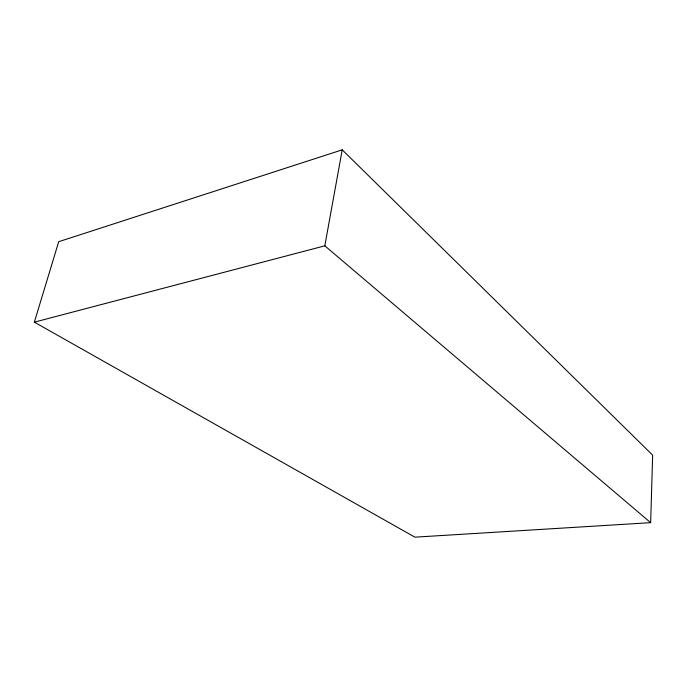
<?xml version="1.0" encoding="UTF-8"?>
<svg xmlns="http://www.w3.org/2000/svg" width="687" height="687" viewBox="0 0 687 687"><rect width="100%" height="100%" fill="white"/><g stroke="black" fill="none" stroke-linecap="round" stroke-linejoin="round"><path stroke-width="1.03" d="M650.658 522.661L652.65 455.146L342.22 149.835L58.704 241.704L34.35 322.151L414.896 537.165L650.658 522.661L324.822 245.826L34.35 322.151M324.822 245.826L342.22 149.835"/></g></svg>
